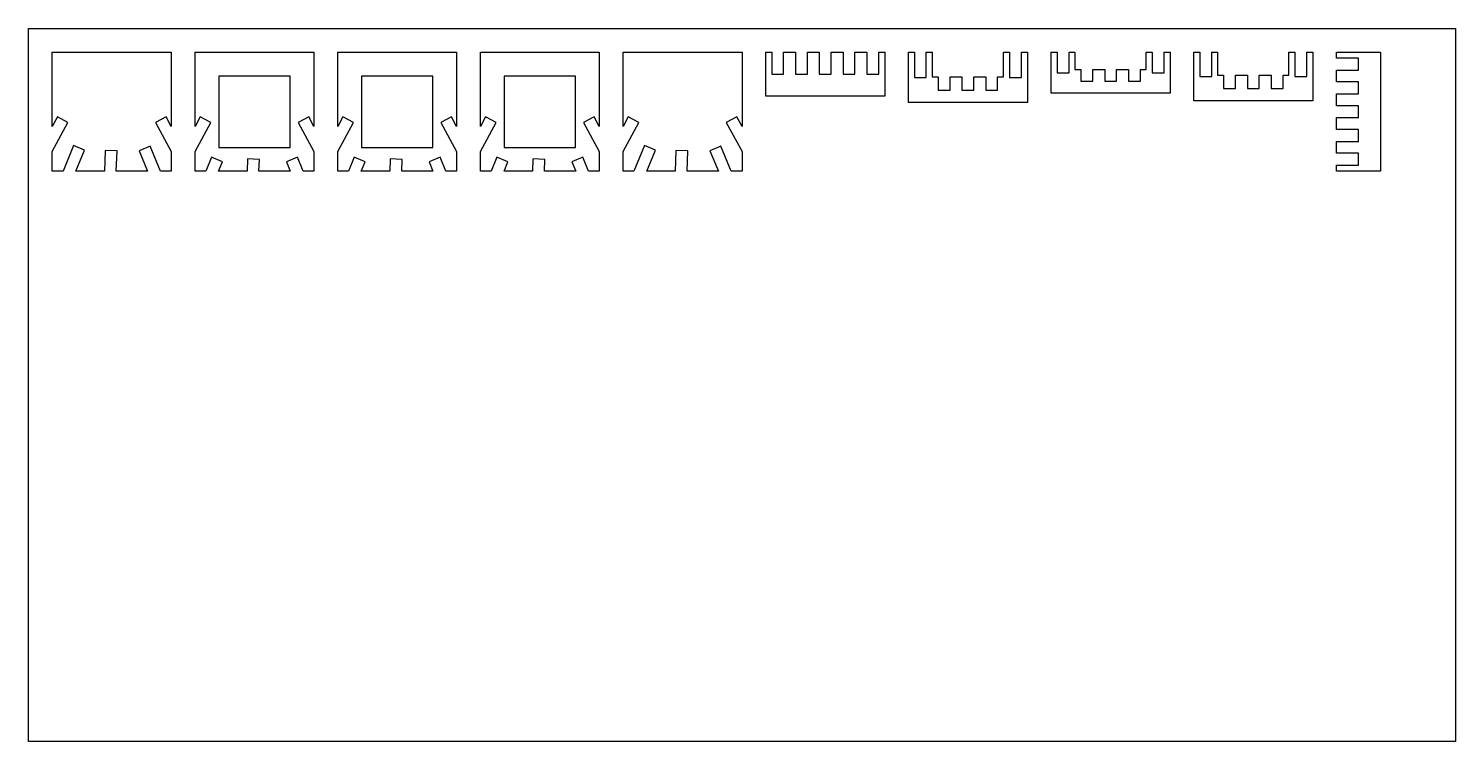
# Model space of a CAD drawing. Header units: metres. Extents: x 0 to 600, y 0 to 300.
import ezdxf

# ---------------------------------------------------------------- set-up
doc = ezdxf.new("R2010")
doc.units = ezdxf.units.M

msp = doc.modelspace()

# ---------------------------------------------------------------- linework, layer by layer
at = {"layer": 'C-1'}
for p, q in [((310, 271.477923), (310, 290)), ((310, 290), (312.5, 290)), ((312.5, 290), (312.5, 280.738962)), ((317.5, 280.738962), (317.5, 290)), ((317.5, 290), (322.5, 290)), ((322.5, 290), (322.5, 280.738962)), ((327.5, 280.738962), (327.5, 290)), ((327.5, 290), (332.5, 290)), ((332.5, 290), (332.5, 280.738962)), ((337.5, 280.738962), (337.5, 290)), ((337.5, 290), (342.5, 290)), ((342.5, 290), (342.5, 280.738962)), ((347.5, 280.738962), (347.5, 290)), ((347.5, 290), (352.5, 290)), ((352.5, 290), (352.5, 280.738962)), ((357.5, 280.738962), (357.5, 290)), ((357.5, 290), (360, 290)), ((360, 290), (360, 271.477923)), ((312.5, 280.738962), (317.5, 280.738962)), ((322.5, 280.738962), (327.5, 280.738962)), ((332.5, 280.738962), (337.5, 280.738962)), ((342.5, 280.738962), (347.5, 280.738962)), ((352.5, 280.738962), (357.5, 280.738962)), ((360, 271.477923), (310, 271.477923))]:
    msp.add_line(p, q, dxfattribs=at)
at = {"layer": 'C-2'}
for p, q in [((370, 268.813981), (370, 290)), ((370, 290), (372.5, 290)), ((372.5, 290), (372.5, 279.40699)), ((377.5, 279.40699), (377.5, 290)), ((377.5, 290), (380, 290)), ((380, 290), (380, 279.635941)), ((410, 279.635941), (410, 290)), ((410, 290), (412.5, 290)), ((412.5, 290), (412.5, 279.40699)), ((417.5, 279.40699), (417.5, 290)), ((417.5, 290), (420, 290)), ((420, 290), (420, 268.813981)), ((372.5, 279.40699), (377.5, 279.40699)), ((380, 279.635941), (382.5, 279.635941)), ((382.5, 279.635941), (382.5, 274.118815)), ((387.5, 274.118815), (387.5, 279.635941)), ((387.5, 279.635941), (392.5, 279.635941)), ((392.5, 279.635941), (392.5, 274.118815)), ((397.5, 274.118815), (397.5, 279.635941)), ((397.5, 279.635941), (402.5, 279.635941)), ((402.5, 279.635941), (402.5, 274.118815)), ((407.5, 274.118815), (407.5, 279.635941)), ((407.5, 279.635941), (410, 279.635941)), ((412.5, 279.40699), (417.5, 279.40699)), ((382.5, 274.118815), (387.5, 274.118815)), ((392.5, 274.118815), (397.5, 274.118815)), ((402.5, 274.118815), (407.5, 274.118815)), ((420, 268.813981), (370, 268.813981))]:
    msp.add_line(p, q, dxfattribs=at)
at = {"layer": 'C-3'}
for p, q in [((430, 272.799171), (430, 290)), ((430, 290), (432.5, 290)), ((432.5, 290), (432.5, 281.399585)), ((437.5, 281.399585), (437.5, 290)), ((437.5, 290), (440, 290)), ((440, 290), (440, 282.8071)), ((470, 282.8071), (470, 290)), ((470, 290), (472.5, 290)), ((472.5, 290), (472.5, 281.399585)), ((477.5, 281.399585), (477.5, 290)), ((477.5, 290), (480, 290)), ((480, 290), (480, 272.799171)), ((440, 282.8071), (442.5, 282.8071)), ((442.5, 282.8071), (442.5, 277.803135)), ((447.5, 277.803135), (447.5, 282.8071)), ((447.5, 282.8071), (452.5, 282.8071)), ((452.5, 282.8071), (452.5, 277.803135)), ((457.5, 277.803135), (457.5, 282.8071)), ((457.5, 282.8071), (462.5, 282.8071)), ((462.5, 282.8071), (462.5, 277.803135)), ((467.5, 277.803135), (467.5, 282.8071)), ((467.5, 282.8071), (470, 282.8071)), ((432.5, 281.399585), (437.5, 281.399585)), ((442.5, 277.803135), (447.5, 277.803135)), ((452.5, 277.803135), (457.5, 277.803135)), ((462.5, 277.803135), (467.5, 277.803135)), ((472.5, 281.399585), (477.5, 281.399585)), ((480, 272.799171), (430, 272.799171))]:
    msp.add_line(p, q, dxfattribs=at)
at = {"layer": 'C-4'}
for p, q in [((490, 269.502296), (490, 290)), ((490, 290), (492.5, 290)), ((492.5, 290), (492.5, 279.751148)), ((497.5, 279.751148), (497.5, 290)), ((497.5, 290), (500, 290)), ((500, 290), (500, 280.324257)), ((530, 280.324257), (530, 290)), ((530, 290), (532.5, 290)), ((532.5, 290), (532.5, 279.751148)), ((537.5, 279.751148), (537.5, 290)), ((537.5, 290), (540, 290)), ((540, 290), (540, 269.502296)), ((492.5, 279.751148), (497.5, 279.751148)), ((500, 280.324257), (502.5, 280.324257)), ((502.5, 280.324257), (502.5, 274.807131)), ((507.5, 274.807131), (507.5, 280.324257)), ((507.5, 280.324257), (512.5, 280.324257)), ((512.5, 280.324257), (512.5, 274.807131)), ((517.5, 274.807131), (517.5, 280.324257)), ((517.5, 280.324257), (522.5, 280.324257)), ((522.5, 280.324257), (522.5, 274.807131)), ((527.5, 274.807131), (527.5, 280.324257)), ((527.5, 280.324257), (530, 280.324257)), ((532.5, 279.751148), (537.5, 279.751148)), ((502.5, 274.807131), (507.5, 274.807131)), ((512.5, 274.807131), (517.5, 274.807131)), ((522.5, 274.807131), (527.5, 274.807131)), ((540, 269.502296), (490, 269.502296))]:
    msp.add_line(p, q, dxfattribs=at)
at = {"layer": 'C-5'}
for p, q in [((550, 287.5), (550, 290)), ((550, 290), (568.522077, 290)), ((568.522077, 290), (568.522077, 240)), ((559.261038, 287.5), (550, 287.5)), ((550, 277.5), (550, 282.5)), ((550, 282.5), (559.261038, 282.5)), ((559.261038, 282.5), (559.261038, 287.5)), ((559.261038, 277.5), (550, 277.5)), ((559.261038, 272.5), (559.261038, 277.5)), ((550, 267.5), (550, 272.5)), ((550, 272.5), (559.261038, 272.5)), ((559.261038, 267.5), (550, 267.5)), ((559.261038, 262.5), (559.261038, 267.5)), ((550, 257.5), (550, 262.5)), ((550, 262.5), (559.261038, 262.5)), ((559.261038, 257.5), (550, 257.5)), ((550, 247.5), (550, 252.5)), ((550, 252.5), (559.261038, 252.5)), ((559.261038, 252.5), (559.261038, 257.5)), ((559.261038, 247.5), (550, 247.5)), ((559.261038, 242.5), (559.261038, 247.5)), ((550, 240), (550, 242.5)), ((550, 242.5), (559.261038, 242.5)), ((568.522077, 240), (550, 240))]:
    msp.add_line(p, q, dxfattribs=at)
at = {"layer": 'sheet_boundary'}
for p, q in [((0, 300), (600, 300)), ((0, 0), (0, 300)), ((600, 300), (600, 0)), ((600, 0), (0, 0))]:
    msp.add_line(p, q, dxfattribs=at)
at = {"layer": 'Z-1'}
for p, q in [((10, 258.826391), (10, 290)), ((10, 290), (60, 290)), ((60, 290), (60, 258.826391)), ((12.185637, 262.889434), (10, 258.826391)), ((10, 248.272025), (16.588967, 260.520746)), ((16.588967, 260.520746), (12.185637, 262.889434)), ((57.814363, 262.889434), (53.411033, 260.520746)), ((53.411033, 260.520746), (60, 248.272025)), ((60, 258.826391), (57.814363, 262.889434)), ((10, 240), (10, 248.272025)), ((18.968565, 250.744136), (14.523709, 240)), ((23.5888, 248.832742), (18.968565, 250.744136)), ((19.934689, 240), (23.5888, 248.832742)), ((32.246815, 248.693096), (31.900571, 240)), ((37.242854, 248.494105), (32.246815, 248.693096)), ((36.904535, 240), (37.242854, 248.494105)), ((51.162999, 250.426118), (46.542764, 248.514724)), ((46.542764, 248.514724), (50.065311, 240)), ((55.476291, 240), (51.162999, 250.426118)), ((60, 248.272025), (60, 240)), ((14.523709, 240), (10, 240)), ((31.900571, 240), (19.934689, 240)), ((50.065311, 240), (36.904535, 240)), ((60, 240), (55.476291, 240))]:
    msp.add_line(p, q, dxfattribs=at)
at = {"layer": 'Z-2'}
for p, q in [((70, 258.826391), (70, 290)), ((70, 290), (120, 290)), ((120, 290), (120, 258.826391)), ((110, 280), (80, 280)), ((80, 280), (80, 250)), ((110, 250), (110, 280)), ((72.185637, 262.889434), (70, 258.826391)), ((70, 248.272025), (76.588967, 260.520746)), ((76.588967, 260.520746), (72.185637, 262.889434)), ((117.814363, 262.889434), (113.411033, 260.520746)), ((113.411033, 260.520746), (120, 248.272025)), ((120, 258.826391), (117.814363, 262.889434)), ((70, 240), (70, 248.272025)), ((80, 250), (110, 250)), ((120, 248.272025), (120, 240)), ((74.523709, 240), (70, 240)), ((76.947008, 245.857614), (74.523709, 240)), ((81.567243, 243.946219), (76.947008, 245.857614)), ((79.934689, 240), (81.567243, 243.946219)), ((91.900571, 240), (79.934689, 240)), ((92.103683, 245.099496), (91.900571, 240)), ((97.099721, 244.900504), (92.103683, 245.099496)), ((96.904535, 240), (97.099721, 244.900504)), ((110.065311, 240), (96.904535, 240)), ((113.052992, 245.857614), (108.432757, 243.946219)), ((108.432757, 243.946219), (110.065311, 240)), ((115.476291, 240), (113.052992, 245.857614)), ((120, 240), (115.476291, 240))]:
    msp.add_line(p, q, dxfattribs=at)
at = {"layer": 'Z-3'}
for p, q in [((130, 258.826391), (130, 290)), ((130, 290), (180, 290)), ((180, 290), (180, 258.826391)), ((170, 280), (140, 280)), ((140, 280), (140, 250)), ((170, 250), (170, 280)), ((132.185637, 262.889434), (130, 258.826391)), ((130, 248.272025), (136.588967, 260.520746)), ((136.588967, 260.520746), (132.185637, 262.889434)), ((177.814363, 262.889434), (173.411033, 260.520746)), ((173.411033, 260.520746), (180, 248.272025)), ((180, 258.826391), (177.814363, 262.889434)), ((130, 240), (130, 248.272025)), ((140, 250), (170, 250)), ((180, 248.272025), (180, 240)), ((134.523709, 240), (130, 240)), ((136.947008, 245.857614), (134.523709, 240)), ((141.567243, 243.946219), (136.947008, 245.857614)), ((139.934689, 240), (141.567243, 243.946219)), ((151.900571, 240), (139.934689, 240)), ((152.103683, 245.099496), (151.900571, 240)), ((157.099721, 244.900504), (152.103683, 245.099496)), ((156.904535, 240), (157.099721, 244.900504)), ((170.065311, 240), (156.904535, 240)), ((173.052992, 245.857614), (168.432757, 243.946219)), ((168.432757, 243.946219), (170.065311, 240)), ((175.476291, 240), (173.052992, 245.857614)), ((180, 240), (175.476291, 240))]:
    msp.add_line(p, q, dxfattribs=at)
at = {"layer": 'Z-4'}
for p, q in [((190, 258.826391), (190, 290)), ((190, 290), (240, 290)), ((240, 290), (240, 258.826391)), ((230, 280), (200, 280)), ((200, 280), (200, 250)), ((230, 250), (230, 280)), ((192.185637, 262.889434), (190, 258.826391)), ((190, 248.272025), (196.588967, 260.520746)), ((196.588967, 260.520746), (192.185637, 262.889434)), ((237.814363, 262.889434), (233.411033, 260.520746)), ((233.411033, 260.520746), (240, 248.272025)), ((240, 258.826391), (237.814363, 262.889434)), ((190, 240), (190, 248.272025)), ((200, 250), (230, 250)), ((240, 248.272025), (240, 240)), ((194.523709, 240), (190, 240)), ((196.947008, 245.857614), (194.523709, 240)), ((201.567243, 243.946219), (196.947008, 245.857614)), ((199.934689, 240), (201.567243, 243.946219)), ((211.900571, 240), (199.934689, 240)), ((212.103683, 245.099496), (211.900571, 240)), ((217.099721, 244.900504), (212.103683, 245.099496)), ((216.904535, 240), (217.099721, 244.900504)), ((230.065311, 240), (216.904535, 240)), ((233.052992, 245.857614), (228.432757, 243.946219)), ((228.432757, 243.946219), (230.065311, 240)), ((235.476291, 240), (233.052992, 245.857614)), ((240, 240), (235.476291, 240))]:
    msp.add_line(p, q, dxfattribs=at)
at = {"layer": 'Z-5'}
for p, q in [((250, 258.826391), (250, 290)), ((250, 290), (300, 290)), ((300, 290), (300, 258.826391)), ((252.185637, 262.889434), (250, 258.826391)), ((250, 248.272025), (256.588967, 260.520746)), ((256.588967, 260.520746), (252.185637, 262.889434)), ((297.814363, 262.889434), (293.411033, 260.520746)), ((293.411033, 260.520746), (300, 248.272025)), ((300, 258.826391), (297.814363, 262.889434)), ((250, 240), (250, 248.272025)), ((258.968565, 250.744136), (254.523709, 240)), ((263.5888, 248.832742), (258.968565, 250.744136)), ((259.934689, 240), (263.5888, 248.832742)), ((272.246815, 248.693096), (271.900571, 240)), ((277.242854, 248.494105), (272.246815, 248.693096)), ((276.904535, 240), (277.242854, 248.494105)), ((291.162999, 250.426118), (286.542764, 248.514724)), ((286.542764, 248.514724), (290.065311, 240)), ((295.476291, 240), (291.162999, 250.426118)), ((300, 248.272025), (300, 240)), ((254.523709, 240), (250, 240)), ((271.900571, 240), (259.934689, 240)), ((290.065311, 240), (276.904535, 240)), ((300, 240), (295.476291, 240))]:
    msp.add_line(p, q, dxfattribs=at)

doc.saveas('drawing.dxf')
